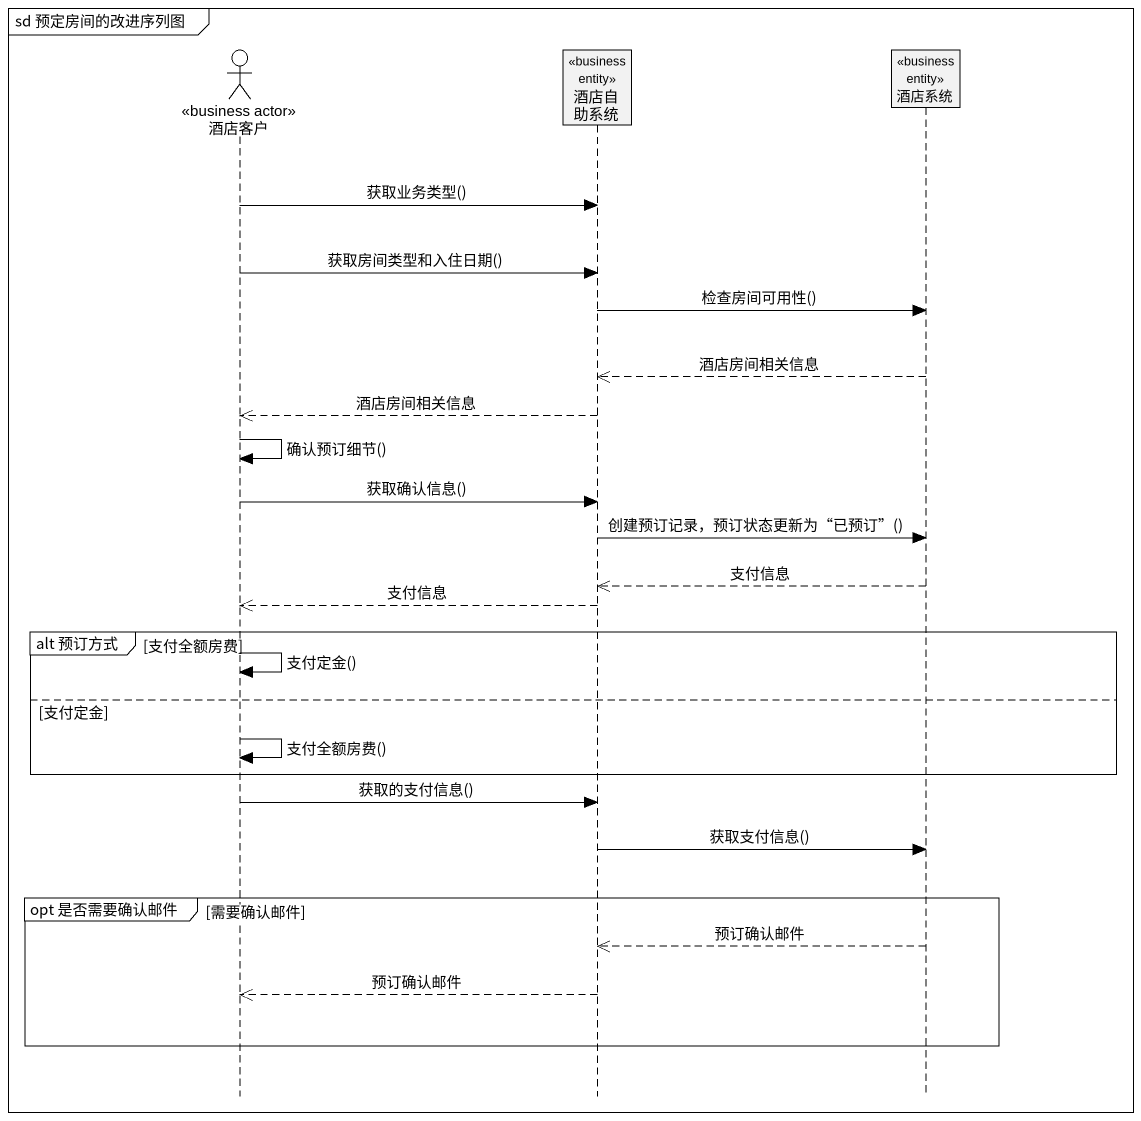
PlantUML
@startuml
mainframe sd 预定房间的改进序列图
hide footbox
actor 酒店客户 <<business actor>>
participant 酒店自助系统 <<business entity>>
participant 酒店系统 <<business entity>>

酒店客户 -> 酒店自助系统 : 获取业务类型()
酒店客户 -> 酒店自助系统 : 获取房间类型和入住日期()
酒店自助系统 -> 酒店系统 : 检查房间可用性()
酒店系统 -->> 酒店自助系统 : 酒店房间相关信息
酒店自助系统 -->> 酒店客户 : 酒店房间相关信息
酒店客户 -> 酒店客户 : 确认预订细节()
酒店客户 -> 酒店自助系统 : 获取确认信息()
酒店自助系统 -> 酒店系统 : 创建预订记录，预订状态更新为“已预订”()
酒店系统 -->> 酒店自助系统 : 支付信息
酒店自助系统 -->> 酒店客户 : 支付信息
group alt 预订方式 [支付全额房费]
  酒店客户 -> 酒店客户 : 支付定金()
else 支付定金
  酒店客户 -> 酒店客户 : 支付全额房费()
end
酒店客户 -> 酒店自助系统 : 获取的支付信息()
酒店自助系统 -> 酒店系统 : 获取支付信息()
group opt 是否需要确认邮件 [需要确认邮件]
  酒店系统 -->> 酒店自助系统 : 预订确认邮件
  酒店自助系统 -->> 酒店客户 : 预订确认邮件
end
@enduml
